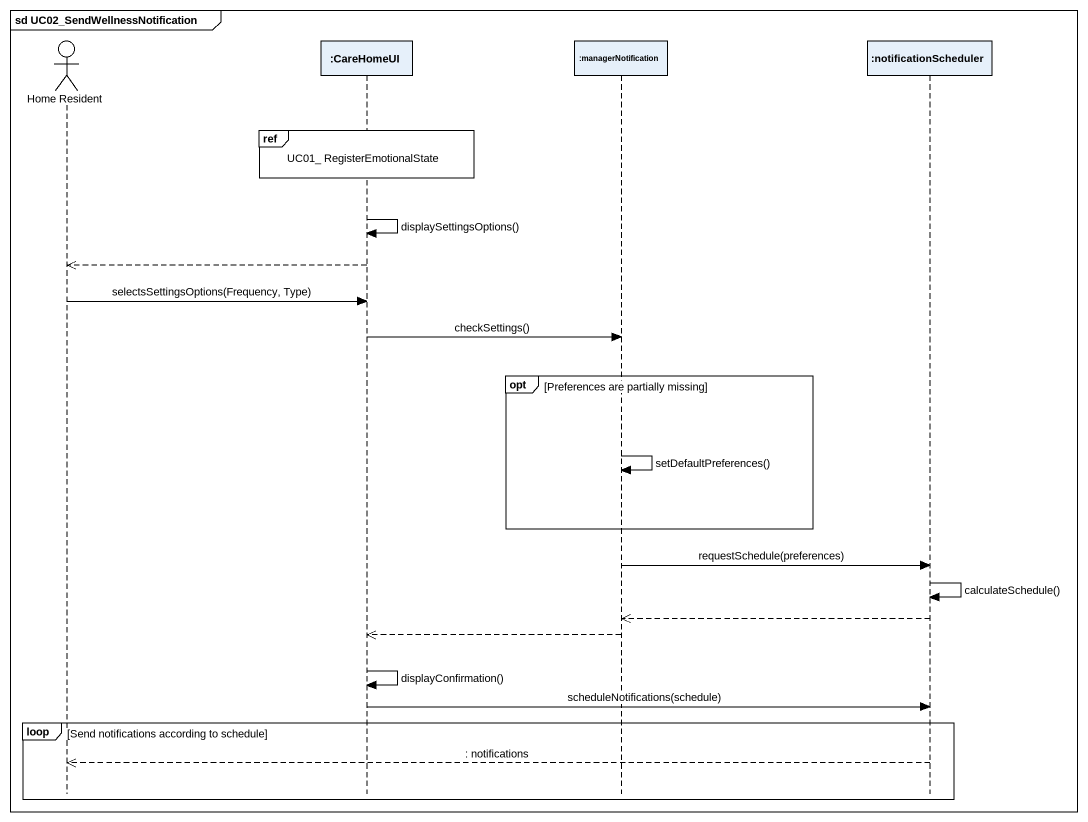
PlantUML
@startuml
mainframe sd UC02_SendWellnessNotification
hide footbox
actor "Home Resident" as Home_Resident
participant ":CareHomeUI" as CareHomeUI
participant ":managerNotification" as managerNotification
participant ":notificationScheduler" as notificationScheduler

ref over CareHomeUI : UC01_ RegisterEmotionalState
CareHomeUI -> CareHomeUI : displaySettingsOptions()
CareHomeUI -->> Home_Resident
Home_Resident -> CareHomeUI : selectsSettingsOptions(Frequency, Type)
CareHomeUI -> managerNotification : checkSettings()
opt Preferences are partially missing
  managerNotification -> managerNotification : setDefaultPreferences()
end
managerNotification -> notificationScheduler : requestSchedule(preferences)
notificationScheduler -> notificationScheduler : calculateSchedule()
notificationScheduler -->> managerNotification
managerNotification -->> CareHomeUI
CareHomeUI -> CareHomeUI : displayConfirmation()
CareHomeUI -> notificationScheduler : scheduleNotifications(schedule)
loop Send notifications according to schedule
  notificationScheduler -->> Home_Resident : : notifications
end
@enduml
